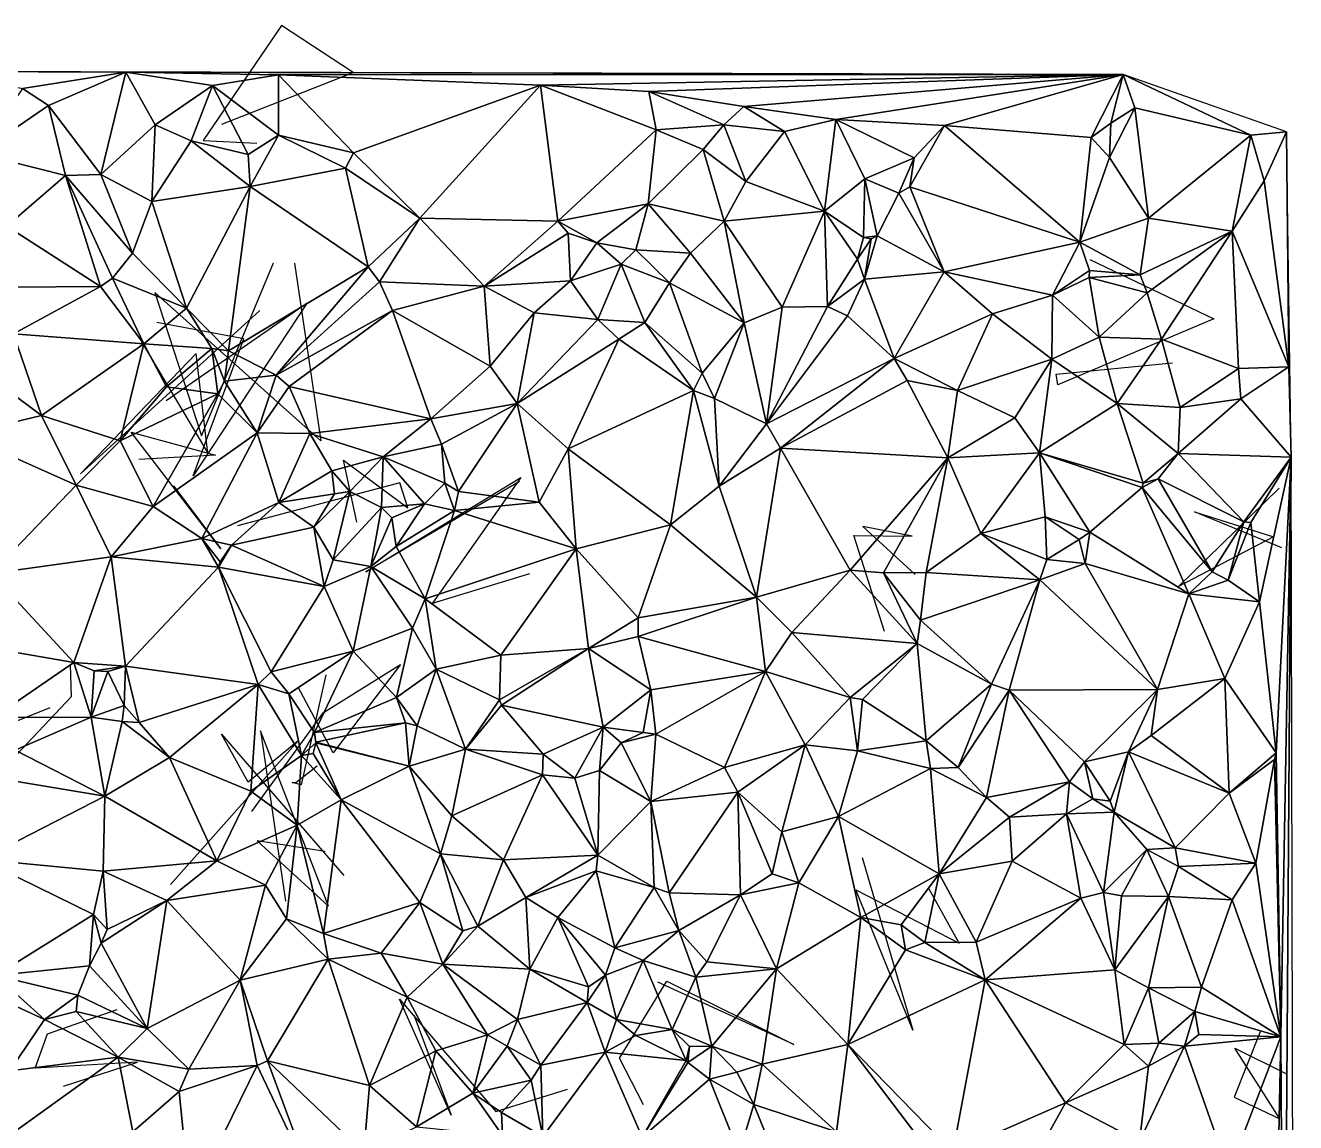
# Model space of a CAD drawing. Header units: metres. Extents: x -15.9 to 15, y -15 to 15.9.
# Drawn here: x 1.59 to 14.99, y 3.88 to 15.46 of the extents above; entities that cross this region are included whole.
import ezdxf

# ---------------------------------------------------------------- set-up
doc = ezdxf.new("R2010")
doc.units = ezdxf.units.M
doc.layers.add('CRACKS', color=1, linetype='Continuous')
doc.layers.add('STREET_MESH', color=7, linetype='Continuous')

msp = doc.modelspace()

# ---------------------------------------------------------------- linework, layer by layer
at = {"layer": 'CRACKS'}
for points in [[(3.659, 14.42, 0.1), (5.045, 14.964, 0.1), (4.291, 15.462, 0.1), (3.461, 14.247, 0.1), (4.028, 14.219, 0.1)], [(4.428, 12.953, 0.1), (4.704, 11.077, 0.1), (2.953, 12.645, 0.1), (3.446, 11.129, 0.1), (4.206, 12.957, 0.1)], [(12.821, 12.992, 0.1), (14.13, 12.366, 0.1), (12.484, 11.667, 0.1), (12.465, 11.78, 0.1), (13.696, 11.9, 0.1)], [(3.071, 11.505, 0.1), (4.56, 12.533, 0.1), (3.358, 10.708, 0.1), (3.893, 12.155, 0.1), (2.972, 12.326, 0.1)], [(2.809, 12.129, 0.1), (3.512, 10.947, 0.1), (3.389, 12.001, 0.1), (2.169, 10.731, 0.1), (4.06, 12.454, 0.1)], [(3.149, 10.601, 0.1), (3.65, 9.937, 0.1), (2.701, 11.168, 0.1), (3.592, 10.925, 0.1), (2.785, 10.881, 0.1)], [(5.085, 10.22, 0.1), (4.944, 10.875, 0.1), (5.622, 10.372, 0.1), (5.538, 10.635, 0.1), (3.825, 10.18, 0.1)], [(6.801, 10.647, 0.1), (5.178, 9.694, 0.1), (6.817, 10.689, 0.1), (5.883, 9.365, 0.1), (6.912, 9.678, 0.1)], [(14.848, 9.948, 0.1), (13.927, 10.328, 0.1), (14.762, 10.063, 0.1), (13.757, 9.54, 0.1), (14.82, 10.578, 0.1)], [(10.654, 9.065, 0.1), (10.332, 10.077, 0.1), (10.947, 10.072, 0.1), (10.426, 10.175, 0.1), (10.979, 9.668, 0.1)], [(3.977, 7.164, 0.1), (4.733, 8.209, 0.1), (5.544, 8.716, 0.1), (4.833, 7.785, 0.1), (4.466, 8.478, 0.1)], [(1.845, 8.261, 0.1), (1.345, 8.059, 0.1), (1.196, 7.455, 0.1), (2.072, 8.381, 0.1), (2.062, 8.712, 0.1)], [(4.757, 8.607, 0.1), (4.498, 7.446, 0.1), (4.403, 7.471, 0.1), (4.439, 7.472, 0.1), (4.667, 7.648, 0.1)], [(3.117, 6.396, 0.1), (4.467, 7.912, 0.1), (3.937, 7.474, 0.1), (3.656, 7.98, 0.1), (4.949, 6.489, 0.1)], [(4.751, 6.745, 0.1), (4.031, 6.855, 0.1), (4.785, 6.166, 0.1), (4.067, 8.018, 0.1), (4.333, 6.22, 0.1)], [(10.417, 6.681, 0.1), (10.955, 4.859, 0.1), (10.353, 6.338, 0.1), (11.441, 5.776, 0.1), (11.122, 6.352, 0.1)], [(8.111, 4.071, 0.1), (7.856, 4.561, 0.1), (8.356, 5.374, 0.1), (9.699, 4.708, 0.1), (8.263, 5.365, 0.1)], [(5.688, 5.02, 0.1), (6.079, 3.962, 0.1), (5.535, 5.185, 0.1), (6.553, 3.998, 0.1), (7.308, 4.234, 0.1)], [(1.987, 4.267, 0.1), (2.771, 4.521, 0.1), (1.688, 4.458, 0.1), (1.821, 4.82, 0.1), (2.553, 5.074, 0.1)], [(14.621, 4.84, 0.1), (14.345, 4.152, 0.1), (14.827, 3.921, 0.1), (14.354, 4.668, 0.1), (14.904, 4.392, 0.1)]]:
    msp.add_polyline3d(points, dxfattribs=at)
at = {"layer": 'STREET_MESH'}
for points in [[(2.647, 14.969), (0.789, 14.977), (1.557, 14.795)], [(13.175, 14.943), (0.789, 14.977), (2.647, 14.969)], [(1.83, 14.616), (2.647, 14.969), (1.557, 14.795)], [(2.647, 14.969), (1.83, 14.616), (2.382, 13.888)], [(2.955, 14.412), (2.647, 14.969), (2.382, 13.888)], [(13.175, 14.943), (2.647, 14.969), (4.257, 14.939)], [(2.647, 14.969), (3.562, 14.827), (4.257, 14.939)], [(2.955, 14.412), (3.562, 14.827), (2.647, 14.969)], [(3.562, 14.827), (4.259, 14.305), (4.257, 14.939)], [(7.025, 14.832), (13.175, 14.943), (4.257, 14.939)], [(5.051, 14.118), (7.025, 14.832), (4.257, 14.939)], [(4.259, 14.305), (5.051, 14.118), (4.257, 14.939)], [(13.175, 14.943), (7.025, 14.832), (8.166, 14.766)], [(13.175, 14.943), (8.166, 14.766), (9.168, 14.605)], [(10.142, 14.468), (13.175, 14.943), (9.168, 14.605)], [(13.175, 14.943), (10.142, 14.468), (11.287, 14.405)], [(12.837, 14.279), (13.175, 14.943), (11.287, 14.405)], [(12.837, 14.279), (13.045, 14.429), (13.175, 14.943)], [(13.175, 14.943), (13.045, 14.429), (13.296, 14.592)], [(13.175, 14.943), (14.521, 14.303), (14.899, 14.338)], [(14.521, 14.303), (13.175, 14.943), (13.296, 14.592)], [(1.087, 14.112), (1.83, 14.616), (1.557, 14.795)], [(3.562, 14.827), (2.955, 14.412), (3.335, 14.244)], [(3.937, 14.099), (3.562, 14.827), (3.335, 14.244)], [(3.562, 14.827), (3.937, 14.099), (4.259, 14.305)], [(7.025, 14.832), (5.051, 14.118), (5.748, 13.429)], [(7.206, 13.397), (7.025, 14.832), (5.748, 13.429)], [(7.025, 14.832), (8.243, 14.361), (8.166, 14.766)], [(7.206, 13.397), (8.243, 14.361), (7.025, 14.832)], [(8.166, 14.766), (8.957, 14.414), (9.168, 14.605)], [(8.243, 14.361), (8.957, 14.414), (8.166, 14.766)], [(1.83, 14.616), (1.087, 14.112), (2.009, 13.879)], [(1.83, 14.616), (2.009, 13.879), (2.382, 13.888)], [(8.957, 14.414), (9.6, 14.341), (9.168, 14.605)], [(9.6, 14.341), (10.142, 14.468), (9.168, 14.605)], [(13.03, 14.069), (13.44, 13.428), (13.296, 14.592)], [(13.045, 14.429), (13.03, 14.069), (13.296, 14.592)], [(13.44, 13.428), (14.521, 14.303), (13.296, 14.592)], [(2.921, 13.602), (2.955, 14.412), (2.382, 13.888)], [(2.955, 14.412), (2.921, 13.602), (3.335, 14.244)], [(8.159, 13.578), (8.243, 14.361), (7.206, 13.397)], [(8.243, 14.361), (8.159, 13.578), (8.74, 14.153)], [(8.957, 14.414), (8.243, 14.361), (8.74, 14.153)], [(9.192, 13.814), (8.957, 14.414), (8.74, 14.153)], [(9.192, 13.814), (9.6, 14.341), (8.957, 14.414)], [(10.142, 14.468), (9.6, 14.341), (10.02, 13.502)], [(10.447, 13.843), (10.142, 14.468), (10.02, 13.502)], [(10.142, 14.468), (10.966, 14.063), (11.287, 14.405)], [(10.447, 13.843), (10.966, 14.063), (10.142, 14.468)], [(10.966, 14.063), (10.921, 13.757), (11.287, 14.405)], [(10.921, 13.757), (12.715, 13.174), (11.287, 14.405)], [(12.715, 13.174), (12.837, 14.279), (11.287, 14.405)], [(13.03, 14.069), (13.045, 14.429), (12.837, 14.279)], [(3.335, 14.244), (2.921, 13.602), (3.96, 13.763)], [(3.937, 14.099), (3.335, 14.244), (3.96, 13.763)], [(4.259, 14.305), (3.937, 14.099), (3.96, 13.763)], [(4.965, 13.956), (4.259, 14.305), (3.96, 13.763)], [(4.259, 14.305), (4.965, 13.956), (5.051, 14.118)], [(9.6, 14.341), (9.192, 13.814), (10.02, 13.502)], [(12.715, 13.174), (13.03, 14.069), (12.837, 14.279)], [(14.521, 14.303), (13.44, 13.428), (14.323, 13.291)], [(14.661, 13.823), (14.521, 14.303), (14.323, 13.291)], [(14.521, 14.303), (14.661, 13.823), (14.899, 14.338)], [(14.661, 13.823), (14.922, 11.859), (14.899, 14.338)], [(14.899, 14.338), (14.922, 11.859), (14.948, 10.906)], [(1.087, 14.112), (1.391, 13.342), (2.009, 13.879)], [(5.051, 14.118), (4.965, 13.956), (5.748, 13.429)], [(8.159, 13.578), (8.961, 13.396), (8.74, 14.153)], [(8.961, 13.396), (9.192, 13.814), (8.74, 14.153)], [(5.205, 12.915), (4.965, 13.956), (3.96, 13.763)], [(4.965, 13.956), (5.205, 12.915), (5.748, 13.429)], [(10.806, 13.69), (10.966, 14.063), (10.447, 13.843)], [(10.806, 13.69), (10.921, 13.757), (10.966, 14.063)], [(13.03, 14.069), (12.715, 13.174), (13.44, 13.428)], [(1.391, 13.342), (2.379, 12.705), (2.009, 13.879)], [(2.009, 13.879), (2.718, 13.059), (2.382, 13.888)], [(2.379, 12.705), (2.504, 12.793), (2.009, 13.879)], [(2.504, 12.793), (2.718, 13.059), (2.009, 13.879)], [(2.718, 13.059), (2.921, 13.602), (2.382, 13.888)], [(9.192, 13.814), (8.961, 13.396), (10.02, 13.502)], [(10.434, 13.224), (10.447, 13.843), (10.02, 13.502)], [(10.434, 13.224), (10.578, 13.242), (10.447, 13.843)], [(10.578, 13.242), (10.806, 13.69), (10.447, 13.843)], [(14.922, 11.859), (14.661, 13.823), (14.323, 13.291)], [(2.921, 13.602), (3.286, 12.479), (3.96, 13.763)], [(3.96, 13.763), (3.286, 12.479), (3.73, 12.029)], [(5.205, 12.915), (3.96, 13.763), (3.73, 12.029)], [(10.806, 13.69), (10.578, 13.242), (11.285, 12.86)], [(10.921, 13.757), (10.806, 13.69), (11.285, 12.86)], [(12.715, 13.174), (10.921, 13.757), (11.285, 12.86)], [(2.921, 13.602), (2.718, 13.059), (3.286, 12.479)], [(7.619, 13.168), (8.159, 13.578), (7.206, 13.397)], [(7.619, 13.168), (8.031, 13.093), (8.159, 13.578)], [(8.159, 13.578), (8.031, 13.093), (8.607, 13.06)], [(8.159, 13.578), (8.607, 13.06), (8.961, 13.396)], [(5.205, 12.915), (5.325, 12.755), (5.748, 13.429)], [(5.325, 12.755), (6.427, 12.709), (5.748, 13.429)], [(6.427, 12.709), (7.206, 13.397), (5.748, 13.429)], [(8.961, 13.396), (9.576, 12.489), (10.02, 13.502)], [(9.576, 12.489), (10.052, 12.496), (10.02, 13.502)], [(10.052, 12.496), (10.369, 12.995), (10.02, 13.502)], [(10.369, 12.995), (10.434, 13.224), (10.02, 13.502)], [(12.715, 13.174), (13.352, 12.829), (13.44, 13.428)], [(13.44, 13.428), (13.352, 12.829), (14.323, 13.291)], [(2.379, 12.705), (1.391, 13.342), (1.434, 12.701)], [(6.427, 12.709), (7.314, 13.269), (7.206, 13.397)], [(7.314, 13.269), (7.619, 13.168), (7.206, 13.397)], [(8.961, 13.396), (8.607, 13.06), (9.173, 12.323)], [(9.576, 12.489), (8.961, 13.396), (9.173, 12.323)], [(13.352, 12.829), (13.426, 12.641), (14.323, 13.291)], [(14.323, 13.291), (13.426, 12.641), (13.579, 12.149)], [(14.393, 11.84), (14.323, 13.291), (13.579, 12.149)], [(14.393, 11.84), (14.922, 11.859), (14.323, 13.291)], [(7.314, 13.269), (6.427, 12.709), (7.339, 12.766)], [(7.619, 13.168), (7.314, 13.269), (7.339, 12.766)], [(7.876, 12.943), (7.619, 13.168), (7.339, 12.766)], [(7.619, 13.168), (7.876, 12.943), (8.031, 13.093)], [(10.369, 12.995), (10.512, 13.211), (10.434, 13.224)], [(10.512, 13.211), (10.369, 12.995), (10.445, 12.784)], [(10.512, 13.211), (10.578, 13.242), (10.434, 13.224)], [(10.578, 13.242), (10.445, 12.784), (11.285, 12.86)], [(10.578, 13.242), (10.512, 13.211), (10.445, 12.784)], [(12.715, 13.174), (11.285, 12.86), (12.428, 12.616)], [(12.817, 12.876), (12.715, 13.174), (12.428, 12.616)], [(13.352, 12.829), (12.715, 13.174), (12.817, 12.876)], [(2.718, 13.059), (2.504, 12.793), (3.286, 12.479)], [(8.031, 13.093), (7.876, 12.943), (8.386, 12.744)], [(8.607, 13.06), (8.031, 13.093), (8.386, 12.744)], [(9.173, 12.323), (8.607, 13.06), (8.386, 12.744)], [(4.234, 11.772), (5.205, 12.915), (3.73, 12.029)], [(4.234, 11.772), (5.325, 12.755), (5.205, 12.915)], [(7.63, 12.36), (7.876, 12.943), (7.339, 12.766)], [(8.123, 12.328), (7.876, 12.943), (7.63, 12.36)], [(7.876, 12.943), (8.123, 12.328), (8.386, 12.744)], [(10.445, 12.784), (10.369, 12.995), (10.052, 12.496)], [(12.815, 12.8), (12.817, 12.876), (12.428, 12.616)], [(12.815, 12.8), (13.352, 12.829), (12.817, 12.876)], [(2.835, 12.1), (2.504, 12.793), (2.379, 12.705)], [(2.504, 12.793), (2.835, 12.1), (3.286, 12.479)], [(5.325, 12.755), (4.234, 11.772), (5.462, 12.454)], [(6.427, 12.709), (5.325, 12.755), (5.462, 12.454)], [(6.427, 12.709), (6.957, 12.43), (7.339, 12.766)], [(6.957, 12.43), (7.63, 12.36), (7.339, 12.766)], [(8.123, 12.328), (8.729, 11.793), (8.386, 12.744)], [(8.729, 11.793), (9.173, 12.323), (8.386, 12.744)], [(10.264, 12.397), (10.445, 12.784), (10.052, 12.496)], [(10.445, 12.784), (10.264, 12.397), (10.757, 11.947)], [(11.285, 12.86), (10.445, 12.784), (10.757, 11.947)], [(11.794, 12.417), (11.285, 12.86), (10.757, 11.947)], [(11.285, 12.86), (11.794, 12.417), (12.428, 12.616)], [(12.919, 12.173), (12.815, 12.8), (12.428, 12.616)], [(13.426, 12.641), (13.352, 12.829), (12.815, 12.8)], [(13.426, 12.641), (12.815, 12.8), (12.919, 12.173)], [(1.461, 12.206), (2.379, 12.705), (1.434, 12.701)], [(1.461, 12.206), (2.835, 12.1), (2.379, 12.705)], [(6.493, 11.865), (6.427, 12.709), (5.462, 12.454)], [(6.493, 11.865), (6.957, 12.43), (6.427, 12.709)], [(11.794, 12.417), (12.422, 11.939), (12.428, 12.616)], [(12.422, 11.939), (12.919, 12.173), (12.428, 12.616)], [(13.426, 12.641), (12.919, 12.173), (13.579, 12.149)], [(2.835, 12.1), (3.553, 12.052), (3.286, 12.479)], [(3.286, 12.479), (3.553, 12.052), (3.73, 12.029)], [(9.409, 11.258), (9.576, 12.489), (9.173, 12.323)], [(9.409, 11.258), (10.264, 12.397), (10.052, 12.496)], [(9.576, 12.489), (9.409, 11.258), (10.052, 12.496)], [(4.234, 11.772), (4.37, 11.651), (5.462, 12.454)], [(4.37, 11.651), (5.866, 11.31), (5.462, 12.454)], [(5.866, 11.31), (6.493, 11.865), (5.462, 12.454)], [(6.957, 12.43), (6.493, 11.865), (6.778, 11.47)], [(7.63, 12.36), (6.957, 12.43), (6.778, 11.47)], [(7.85, 12.149), (7.63, 12.36), (6.778, 11.47)], [(8.123, 12.328), (7.63, 12.36), (7.85, 12.149)], [(10.264, 12.397), (9.409, 11.258), (10.757, 11.947)], [(11.426, 11.608), (11.794, 12.417), (10.757, 11.947)], [(11.794, 12.417), (11.426, 11.608), (12.422, 11.939)], [(1.461, 12.206), (1.407, 11.605), (1.757, 11.346)], [(2.835, 12.1), (1.461, 12.206), (1.757, 11.346)], [(8.123, 12.328), (7.85, 12.149), (8.637, 11.61)], [(8.729, 11.793), (8.123, 12.328), (8.637, 11.61)], [(8.729, 11.793), (8.859, 11.526), (9.173, 12.323)], [(8.859, 11.526), (9.409, 11.258), (9.173, 12.323)], [(2.835, 12.1), (1.757, 11.346), (2.585, 11.078)], [(3.074, 11.648), (2.835, 12.1), (2.585, 11.078)], [(2.835, 12.1), (3.074, 11.648), (3.553, 12.052)], [(7.315, 10.995), (7.85, 12.149), (6.778, 11.47)], [(7.85, 12.149), (7.315, 10.995), (8.637, 11.61)], [(12.422, 11.939), (13.109, 11.471), (12.919, 12.173)], [(12.919, 12.173), (13.109, 11.471), (13.579, 12.149)], [(13.109, 11.471), (13.774, 11.43), (13.579, 12.149)], [(13.774, 11.43), (14.393, 11.84), (13.579, 12.149)], [(3.553, 12.052), (3.074, 11.648), (3.617, 11.573)], [(3.686, 11.706), (3.553, 12.052), (3.617, 11.573)], [(3.553, 12.052), (3.686, 11.706), (3.73, 12.029)], [(3.686, 11.706), (4.234, 11.772), (3.73, 12.029)], [(9.409, 11.258), (9.555, 11), (10.757, 11.947)], [(9.555, 11), (10.893, 11.715), (10.757, 11.947)], [(10.893, 11.715), (11.426, 11.608), (10.757, 11.947)], [(11.426, 11.608), (12.03, 11.32), (12.422, 11.939)], [(12.422, 11.939), (12.03, 11.32), (12.291, 10.95)], [(13.109, 11.471), (12.422, 11.939), (12.291, 10.95)], [(6.493, 11.865), (5.866, 11.31), (6.778, 11.47)], [(14.393, 11.84), (13.774, 11.43), (14.416, 11.522)], [(14.922, 11.859), (14.393, 11.84), (14.416, 11.522)], [(14.922, 11.859), (14.416, 11.522), (14.948, 10.906)], [(4.033, 11.161), (3.686, 11.706), (3.617, 11.573)], [(4.033, 11.161), (4.234, 11.772), (3.686, 11.706)], [(4.234, 11.772), (4.033, 11.161), (4.37, 11.651)], [(8.859, 11.526), (8.729, 11.793), (8.637, 11.61)], [(11.323, 10.899), (10.893, 11.715), (9.555, 11)], [(11.426, 11.608), (10.893, 11.715), (11.323, 10.899)], [(1.407, 11.605), (0.923, 11.143), (1.757, 11.346)], [(3.617, 11.573), (3.074, 11.648), (2.585, 11.078)], [(2.933, 10.385), (3.617, 11.573), (2.585, 11.078)], [(2.933, 10.385), (4.033, 11.161), (3.617, 11.573)], [(4.033, 11.161), (4.587, 11.155), (4.37, 11.651)], [(4.37, 11.651), (4.587, 11.155), (5.866, 11.31)], [(8.637, 11.61), (7.315, 10.995), (8.395, 10.191)], [(8.911, 10.6), (8.637, 11.61), (8.395, 10.191)], [(8.911, 10.6), (8.859, 11.526), (8.637, 11.61)], [(12.03, 11.32), (11.426, 11.608), (11.323, 10.899)], [(5.866, 11.31), (5.979, 11.044), (6.778, 11.47)], [(5.979, 11.044), (6.158, 10.543), (6.778, 11.47)], [(6.158, 10.543), (7.008, 10.429), (6.778, 11.47)], [(7.008, 10.429), (7.315, 10.995), (6.778, 11.47)], [(9.409, 11.258), (8.859, 11.526), (8.911, 10.6)], [(13.385, 10.631), (13.109, 11.471), (12.291, 10.95)], [(13.774, 11.43), (13.109, 11.471), (13.755, 10.944)], [(13.109, 11.471), (13.385, 10.631), (13.755, 10.944)], [(14.416, 11.522), (13.755, 10.944), (14.948, 10.906)], [(13.774, 11.43), (13.755, 10.944), (14.416, 11.522)], [(0.923, 11.143), (2.122, 10.609), (1.757, 11.346)], [(1.757, 11.346), (2.122, 10.609), (2.585, 11.078)], [(4.587, 11.155), (5.364, 10.91), (5.866, 11.31)], [(5.364, 10.91), (5.979, 11.044), (5.866, 11.31)], [(12.03, 11.32), (11.323, 10.899), (12.291, 10.95)], [(2.122, 10.609), (0.923, 11.143), (1.226, 9.676)], [(4.033, 11.161), (2.933, 10.385), (3.447, 10.048)], [(4.262, 10.426), (4.033, 11.161), (3.447, 10.048)], [(4.587, 11.155), (4.033, 11.161), (4.262, 10.426)], [(4.821, 10.761), (4.587, 11.155), (4.262, 10.426)], [(4.587, 11.155), (4.821, 10.761), (5.364, 10.91)], [(9.409, 11.258), (8.911, 10.6), (9.555, 11)], [(2.122, 10.609), (2.933, 10.385), (2.585, 11.078)], [(6.014, 10.632), (5.979, 11.044), (5.364, 10.91)], [(6.014, 10.632), (6.158, 10.543), (5.979, 11.044)], [(7.401, 9.938), (7.315, 10.995), (7.008, 10.429)], [(7.315, 10.995), (7.401, 9.938), (8.395, 10.191)], [(8.911, 10.6), (9.303, 9.426), (9.555, 11)], [(9.303, 9.426), (10.291, 9.713), (9.555, 11)], [(10.291, 9.713), (11.323, 10.899), (9.555, 11)], [(5.364, 10.91), (4.821, 10.761), (5.009, 10.543)], [(5.344, 10.375), (5.364, 10.91), (5.009, 10.543)], [(5.344, 10.375), (5.8, 10.411), (5.364, 10.91)], [(5.8, 10.411), (6.014, 10.632), (5.364, 10.91)], [(11.323, 10.899), (10.291, 9.713), (10.643, 9.684)], [(11.095, 9.687), (11.323, 10.899), (10.643, 9.684)], [(11.095, 9.687), (11.67, 10.1), (11.323, 10.899)], [(11.323, 10.899), (11.67, 10.1), (12.291, 10.95)], [(11.67, 10.1), (12.35, 10.275), (12.291, 10.95)], [(12.821, 10.115), (13.375, 10.585), (12.291, 10.95)], [(12.35, 10.275), (12.821, 10.115), (12.291, 10.95)], [(13.375, 10.585), (13.385, 10.631), (12.291, 10.95)], [(13.385, 10.631), (13.545, 10.676), (13.755, 10.944)], [(13.545, 10.676), (14.448, 10.222), (13.755, 10.944)], [(13.755, 10.944), (14.448, 10.222), (14.948, 10.906)], [(14.448, 10.222), (14.523, 10.214), (14.948, 10.906)], [(14.523, 10.214), (14.614, 9.38), (14.948, 10.906)], [(14.614, 9.38), (14.79, 7.783), (14.948, 10.906)], [(14.79, 7.783), (14.837, 4.788), (14.948, 10.906)], [(14.837, 4.788), (14.87, -0.318), (14.948, 10.906)], [(14.948, 10.906), (14.87, -0.318), (14.994, -9.235)], [(4.821, 10.761), (4.262, 10.426), (4.849, 10.518)], [(4.821, 10.761), (4.849, 10.518), (5.009, 10.543)], [(2.49, 9.855), (2.122, 10.609), (1.226, 9.676)], [(2.49, 9.855), (2.933, 10.385), (2.122, 10.609)], [(6.014, 10.632), (5.8, 10.411), (6.115, 10.341)], [(6.158, 10.543), (6.014, 10.632), (6.115, 10.341)], [(9.303, 9.426), (8.911, 10.6), (8.395, 10.191)], [(13.545, 10.676), (13.385, 10.631), (13.375, 10.585)], [(14.114, 9.694), (13.545, 10.676), (13.375, 10.585)], [(13.545, 10.676), (14.114, 9.694), (14.448, 10.222)], [(4.262, 10.426), (4.63, 10.168), (4.849, 10.518)], [(4.849, 10.518), (4.63, 10.168), (5.009, 10.543)], [(4.63, 10.168), (4.833, 9.82), (5.009, 10.543)], [(4.833, 9.82), (5.344, 10.375), (5.009, 10.543)], [(6.158, 10.543), (6.115, 10.341), (7.008, 10.429)], [(12.821, 10.115), (13.867, 9.462), (13.375, 10.585)], [(13.867, 9.462), (14.114, 9.694), (13.375, 10.585)], [(2.933, 10.385), (2.49, 9.855), (3.447, 10.048)], [(3.763, 9.978), (4.262, 10.426), (3.447, 10.048)], [(3.763, 9.978), (4.63, 10.168), (4.262, 10.426)], [(5.344, 10.375), (4.833, 9.82), (5.234, 9.751)], [(5.453, 10.265), (5.344, 10.375), (5.234, 9.751)], [(5.344, 10.375), (5.453, 10.265), (5.8, 10.411)], [(5.8, 10.411), (5.453, 10.265), (5.499, 9.961)], [(6.115, 10.341), (5.8, 10.411), (5.499, 9.961)], [(5.805, 9.411), (6.115, 10.341), (5.499, 9.961)], [(7.401, 9.938), (6.115, 10.341), (5.805, 9.411)], [(6.115, 10.341), (7.401, 9.938), (7.008, 10.429)], [(5.453, 10.265), (5.234, 9.751), (5.499, 9.961)], [(7.401, 9.938), (8.053, 9.209), (8.395, 10.191)], [(8.053, 9.209), (9.303, 9.426), (8.395, 10.191)], [(12.369, 9.825), (12.35, 10.275), (11.67, 10.1)], [(12.709, 10.038), (12.821, 10.115), (12.35, 10.275)], [(12.369, 9.825), (12.709, 10.038), (12.35, 10.275)], [(14.114, 9.694), (14.282, 9.606), (14.448, 10.222)], [(14.282, 9.606), (14.523, 10.214), (14.448, 10.222)], [(14.523, 10.214), (14.282, 9.606), (14.614, 9.38)], [(4.739, 9.541), (4.63, 10.168), (3.763, 9.978)], [(4.833, 9.82), (4.63, 10.168), (4.739, 9.541)], [(11.095, 9.687), (12.293, 9.61), (11.67, 10.1)], [(12.293, 9.61), (12.369, 9.825), (11.67, 10.1)], [(12.821, 10.115), (12.709, 10.038), (12.773, 9.784)], [(13.867, 9.462), (12.821, 10.115), (12.773, 9.784)], [(2.49, 9.855), (3.626, 9.745), (3.447, 10.048)], [(3.626, 9.745), (3.643, 9.802), (3.447, 10.048)], [(3.643, 9.802), (3.763, 9.978), (3.447, 10.048)], [(4.739, 9.541), (3.763, 9.978), (3.626, 9.745)], [(3.763, 9.978), (3.643, 9.802), (3.626, 9.745)], [(5.234, 9.751), (5.805, 9.411), (5.499, 9.961)], [(7.401, 9.938), (5.805, 9.411), (6.603, 8.815)], [(7.529, 8.887), (7.401, 9.938), (6.603, 8.815)], [(7.401, 9.938), (7.529, 8.887), (8.053, 9.209)], [(12.709, 10.038), (12.369, 9.825), (12.773, 9.784)], [(2.097, 8.738), (2.49, 9.855), (1.226, 9.676)], [(2.097, 8.738), (2.641, 8.699), (2.49, 9.855)], [(2.641, 8.699), (3.626, 9.745), (2.49, 9.855)], [(4.833, 9.82), (4.739, 9.541), (5.234, 9.751)], [(12.369, 9.825), (12.293, 9.61), (12.773, 9.784)], [(1.325, 8.873), (2.097, 8.738), (1.226, 9.676)], [(3.626, 9.745), (2.641, 8.699), (4.042, 8.506)], [(4.18, 8.638), (3.626, 9.745), (4.042, 8.506)], [(4.18, 8.638), (4.739, 9.541), (3.626, 9.745)], [(4.739, 9.541), (5.046, 8.859), (5.234, 9.751)], [(5.046, 8.859), (5.672, 9.101), (5.234, 9.751)], [(5.234, 9.751), (5.672, 9.101), (5.805, 9.411)], [(9.678, 9.054), (10.291, 9.713), (9.303, 9.426)], [(11.001, 8.94), (10.291, 9.713), (9.678, 9.054)], [(10.291, 9.713), (11.001, 8.94), (10.643, 9.684)], [(11.033, 9.185), (11.095, 9.687), (10.643, 9.684)], [(11.001, 8.94), (11.033, 9.185), (10.643, 9.684)], [(12.293, 9.61), (11.095, 9.687), (11.033, 9.185)], [(12.773, 9.784), (12.293, 9.61), (13.536, 8.454)], [(13.867, 9.462), (12.773, 9.784), (13.536, 8.454)], [(14.282, 9.606), (14.114, 9.694), (13.867, 9.462)], [(4.18, 8.638), (5.046, 8.859), (4.739, 9.541)], [(12.293, 9.61), (11.033, 9.185), (11.784, 8.51)], [(11.972, 8.446), (12.293, 9.61), (11.784, 8.51)], [(12.293, 9.61), (11.972, 8.446), (13.536, 8.454)], [(14.282, 9.606), (13.867, 9.462), (14.614, 9.38)], [(5.672, 9.101), (5.923, 8.666), (5.805, 9.411)], [(5.805, 9.411), (5.923, 8.666), (6.603, 8.815)], [(9.303, 9.426), (8.053, 9.209), (8.054, 9.011)], [(9.303, 9.426), (8.054, 9.011), (9.397, 8.642)], [(9.678, 9.054), (9.303, 9.426), (9.397, 8.642)], [(14.246, 8.569), (13.867, 9.462), (13.536, 8.454)], [(13.867, 9.462), (14.246, 8.569), (14.614, 9.38)], [(14.246, 8.569), (14.79, 7.783), (14.614, 9.38)], [(8.053, 9.209), (7.529, 8.887), (8.054, 9.011)], [(11.033, 9.185), (11.001, 8.94), (11.784, 8.51)], [(5.046, 8.859), (5.504, 8.367), (5.672, 9.101)], [(5.504, 8.367), (5.923, 8.666), (5.672, 9.101)], [(7.529, 8.887), (8.188, 8.448), (8.054, 9.011)], [(8.054, 9.011), (8.188, 8.448), (9.397, 8.642)], [(10.291, 8.367), (9.678, 9.054), (9.397, 8.642)], [(10.291, 8.367), (11.001, 8.94), (9.678, 9.054)], [(2.097, 8.738), (1.325, 8.873), (1.248, 8.157)], [(5.046, 8.859), (4.18, 8.638), (4.367, 8.407)], [(4.639, 8.001), (5.046, 8.859), (4.367, 8.407)], [(4.639, 8.001), (5.504, 8.367), (5.046, 8.859)], [(6.592, 8.344), (7.529, 8.887), (6.603, 8.815)], [(6.592, 8.344), (6.61, 8.287), (7.529, 8.887)], [(7.529, 8.887), (6.61, 8.287), (7.686, 8.054)], [(8.188, 8.448), (7.529, 8.887), (7.686, 8.054)], [(11.001, 8.94), (10.291, 8.367), (10.422, 8.348)], [(11.001, 8.94), (10.422, 8.348), (11.093, 7.911)], [(11.001, 8.94), (11.093, 7.911), (11.784, 8.51)], [(2.28, 8.162), (2.097, 8.738), (1.248, 8.157)], [(2.313, 8.651), (2.097, 8.738), (2.28, 8.162)], [(2.097, 8.738), (2.313, 8.651), (2.641, 8.699)], [(5.923, 8.666), (6.592, 8.344), (6.603, 8.815)], [(2.313, 8.651), (2.28, 8.162), (2.455, 8.644)], [(2.28, 8.162), (2.629, 8.286), (2.455, 8.644)], [(2.641, 8.699), (2.313, 8.651), (2.455, 8.644)], [(2.629, 8.286), (2.641, 8.699), (2.455, 8.644)], [(2.629, 8.286), (2.787, 8.105), (2.641, 8.699)], [(2.641, 8.699), (2.787, 8.105), (4.042, 8.506)], [(4.18, 8.638), (4.042, 8.506), (4.367, 8.407)], [(5.923, 8.666), (5.504, 8.367), (5.72, 8.069)], [(6.232, 7.823), (5.923, 8.666), (5.72, 8.069)], [(6.232, 7.823), (6.592, 8.344), (5.923, 8.666)], [(8.188, 8.448), (8.242, 7.981), (9.397, 8.642)], [(8.242, 7.981), (8.965, 7.629), (9.397, 8.642)], [(8.965, 7.629), (9.816, 7.868), (9.397, 8.642)], [(9.816, 7.868), (10.291, 8.367), (9.397, 8.642)], [(2.787, 8.105), (3.106, 7.734), (4.042, 8.506)], [(3.106, 7.734), (3.965, 7.38), (4.042, 8.506)], [(3.965, 7.38), (4.501, 7.758), (4.042, 8.506)], [(4.042, 8.506), (4.501, 7.758), (4.367, 8.407)], [(8.107, 8), (8.188, 8.448), (7.686, 8.054)], [(8.107, 8), (8.242, 7.981), (8.188, 8.448)], [(11.093, 7.911), (11.433, 7.629), (11.784, 8.51)], [(11.433, 7.629), (11.972, 8.446), (11.784, 8.51)], [(11.972, 8.446), (12.766, 7.688), (13.536, 8.454)], [(12.766, 7.688), (13.23, 7.795), (13.536, 8.454)], [(13.23, 7.795), (13.468, 7.969), (13.536, 8.454)], [(13.468, 7.969), (14.246, 8.569), (13.536, 8.454)], [(13.468, 7.969), (14.291, 7.359), (14.246, 8.569)], [(14.291, 7.359), (14.79, 7.783), (14.246, 8.569)], [(4.501, 7.758), (4.639, 8.001), (4.367, 8.407)], [(5.504, 8.367), (4.639, 8.001), (5.6, 8.103)], [(5.504, 8.367), (5.6, 8.103), (5.72, 8.069)], [(6.232, 7.823), (6.61, 8.287), (6.592, 8.344)], [(10.368, 7.805), (10.291, 8.367), (9.816, 7.868)], [(10.291, 8.367), (10.368, 7.805), (10.422, 8.348)], [(10.422, 8.348), (10.368, 7.805), (11.093, 7.911)], [(11.731, 7.312), (11.972, 8.446), (11.433, 7.629)], [(11.731, 7.312), (12.607, 7.479), (11.972, 8.446)], [(11.972, 8.446), (12.607, 7.479), (12.766, 7.688)], [(2.608, 8.114), (2.629, 8.286), (2.28, 8.162)], [(2.629, 8.286), (2.608, 8.114), (2.787, 8.105)], [(6.61, 8.287), (6.232, 7.823), (7.051, 7.769)], [(6.61, 8.287), (7.051, 7.769), (7.686, 8.054)], [(1.479, 7.812), (2.28, 8.162), (1.248, 8.157)], [(2.28, 8.162), (1.479, 7.812), (2.426, 7.327)], [(2.608, 8.114), (2.28, 8.162), (2.426, 7.327)], [(3.106, 7.734), (2.608, 8.114), (2.426, 7.327)], [(2.787, 8.105), (2.608, 8.114), (3.106, 7.734)], [(4.639, 8.001), (4.653, 7.899), (5.6, 8.103)], [(5.6, 8.103), (4.653, 7.899), (5.637, 7.645)], [(5.6, 8.103), (5.637, 7.645), (5.72, 8.069)], [(5.637, 7.645), (6.232, 7.823), (5.72, 8.069)], [(7.686, 8.054), (7.051, 7.769), (7.386, 7.519)], [(7.647, 7.599), (7.686, 8.054), (7.386, 7.519)], [(7.686, 8.054), (7.647, 7.599), (7.876, 7.889)], [(8.107, 8), (7.686, 8.054), (7.876, 7.889)], [(4.651, 7.892), (4.639, 8.001), (4.501, 7.758)], [(4.639, 8.001), (4.651, 7.892), (4.653, 7.899)], [(8.242, 7.981), (8.107, 8), (7.876, 7.889)], [(8.189, 7.272), (8.242, 7.981), (7.876, 7.889)], [(8.965, 7.629), (8.242, 7.981), (8.189, 7.272)], [(11.093, 7.911), (10.368, 7.805), (11.14, 7.618)], [(11.433, 7.629), (11.093, 7.911), (11.14, 7.618)], [(14.291, 7.359), (13.468, 7.969), (13.23, 7.795)], [(2.426, 7.327), (1.479, 7.812), (1.259, 7.521)], [(4.622, 7.777), (4.651, 7.892), (4.501, 7.758)], [(4.622, 7.777), (4.501, 7.758), (4.918, 7.289)], [(4.651, 7.892), (4.622, 7.777), (4.918, 7.289)], [(4.653, 7.899), (4.651, 7.892), (5.637, 7.645)], [(5.637, 7.645), (4.651, 7.892), (4.918, 7.289)], [(6.089, 7.12), (6.232, 7.823), (5.637, 7.645)], [(6.232, 7.823), (6.089, 7.12), (7.046, 7.552)], [(7.051, 7.769), (6.232, 7.823), (7.046, 7.552)], [(7.647, 7.599), (8.189, 7.272), (7.876, 7.889)], [(9.105, 7.368), (9.816, 7.868), (8.965, 7.629)], [(9.816, 7.868), (9.105, 7.368), (9.57, 6.951)], [(10.169, 7.113), (9.816, 7.868), (9.57, 6.951)], [(10.169, 7.113), (10.368, 7.805), (9.816, 7.868)], [(10.368, 7.805), (10.169, 7.113), (11.14, 7.618)], [(13.035, 7.275), (13.23, 7.795), (12.766, 7.688)], [(13.035, 7.275), (13.078, 7.157), (13.23, 7.795)], [(13.23, 7.795), (13.078, 7.157), (13.723, 6.781)], [(14.291, 7.359), (13.23, 7.795), (13.723, 6.781)], [(14.79, 7.783), (14.291, 7.359), (14.773, 7.716)], [(14.79, 7.783), (14.773, 7.716), (14.837, 4.788)], [(3.605, 6.646), (3.106, 7.734), (2.426, 7.327)], [(3.605, 6.646), (3.965, 7.38), (3.106, 7.734)], [(4.456, 7.023), (4.501, 7.758), (3.965, 7.38)], [(4.501, 7.758), (4.456, 7.023), (4.918, 7.289)], [(5.637, 7.645), (4.918, 7.289), (5.966, 6.717)], [(6.089, 7.12), (5.637, 7.645), (5.966, 6.717)], [(7.051, 7.769), (7.046, 7.552), (7.386, 7.519)], [(12.766, 7.688), (12.607, 7.479), (12.852, 7.299)], [(13.035, 7.275), (12.766, 7.688), (12.852, 7.299)], [(14.773, 7.716), (14.291, 7.359), (14.573, 6.619)], [(14.837, 4.788), (14.773, 7.716), (14.573, 6.619)], [(2.426, 7.327), (1.259, 7.521), (1.119, 6.658)], [(6.089, 7.12), (6.634, 6.656), (7.046, 7.552)], [(6.634, 6.656), (7.628, 6.704), (7.046, 7.552)], [(7.046, 7.552), (7.628, 6.704), (7.386, 7.519)], [(7.628, 6.704), (7.647, 7.599), (7.386, 7.519)], [(7.647, 7.599), (7.628, 6.704), (8.189, 7.272)], [(9.105, 7.368), (8.965, 7.629), (8.189, 7.272)], [(10.169, 7.113), (11.232, 6.506), (11.14, 7.618)], [(11.731, 7.312), (11.433, 7.629), (11.14, 7.618)], [(11.232, 6.506), (11.731, 7.312), (11.14, 7.618)], [(4.456, 7.023), (3.965, 7.38), (3.605, 6.646)], [(12.607, 7.479), (11.731, 7.312), (11.975, 7.105)], [(12.577, 7.141), (12.607, 7.479), (11.975, 7.105)], [(12.607, 7.479), (12.577, 7.141), (12.852, 7.299)], [(2.406, 6.537), (2.426, 7.327), (1.119, 6.658)], [(3.605, 6.646), (2.426, 7.327), (2.406, 6.537)], [(4.918, 7.289), (4.456, 7.023), (4.732, 5.877)], [(5.748, 6.204), (4.918, 7.289), (4.732, 5.877)], [(4.918, 7.289), (5.748, 6.204), (5.966, 6.717)], [(7.628, 6.704), (8.224, 6.362), (8.189, 7.272)], [(8.382, 6.306), (9.105, 7.368), (8.189, 7.272)], [(8.224, 6.362), (8.382, 6.306), (8.189, 7.272)], [(9.105, 7.368), (8.382, 6.306), (9.134, 6.287)], [(9.105, 7.368), (9.468, 6.506), (9.57, 6.951)], [(9.468, 6.506), (9.105, 7.368), (9.134, 6.287)], [(11.975, 7.105), (11.731, 7.312), (11.232, 6.506)], [(12.577, 7.141), (13.078, 7.157), (12.852, 7.299)], [(13.078, 7.157), (13.035, 7.275), (12.852, 7.299)], [(14.291, 7.359), (13.723, 6.781), (14.573, 6.619)], [(6.634, 6.656), (6.089, 7.12), (5.966, 6.717)], [(9.751, 6.412), (10.169, 7.113), (9.57, 6.951)], [(10.403, 6.047), (10.169, 7.113), (9.751, 6.412)], [(10.169, 7.113), (10.403, 6.047), (11.232, 6.506)], [(12.003, 6.643), (12.577, 7.141), (11.975, 7.105)], [(12.577, 7.141), (12.003, 6.643), (12.727, 6.252)], [(13.078, 7.157), (12.577, 7.141), (12.966, 6.312)], [(12.577, 7.141), (12.727, 6.252), (12.966, 6.312)], [(13.425, 6.763), (13.078, 7.157), (12.966, 6.312)], [(13.078, 7.157), (13.425, 6.763), (13.723, 6.781)], [(4.456, 7.023), (3.605, 6.646), (4.121, 6.389)], [(4.342, 6.034), (4.456, 7.023), (4.121, 6.389)], [(4.456, 7.023), (4.342, 6.034), (4.732, 5.877)], [(12.003, 6.643), (11.975, 7.105), (11.232, 6.506)], [(9.468, 6.506), (9.751, 6.412), (9.57, 6.951)], [(5.748, 6.204), (6.204, 5.907), (5.966, 6.717)], [(5.966, 6.717), (6.204, 5.907), (6.363, 5.955)], [(6.634, 6.656), (5.966, 6.717), (6.363, 5.955)], [(7.628, 6.704), (6.634, 6.656), (6.868, 6.259)], [(7.628, 6.704), (6.868, 6.259), (7.611, 6.541)], [(8.224, 6.362), (7.628, 6.704), (7.611, 6.541)], [(13.425, 6.763), (12.966, 6.312), (13.157, 6.275)], [(13.651, 6.268), (13.425, 6.763), (13.157, 6.275)], [(13.425, 6.763), (13.759, 6.586), (13.723, 6.781)], [(13.651, 6.268), (13.759, 6.586), (13.425, 6.763)], [(13.723, 6.781), (13.759, 6.586), (14.573, 6.619)], [(2.306, 6.078), (2.406, 6.537), (1.119, 6.658)], [(1.27, 5.435), (2.306, 6.078), (1.119, 6.658)], [(3.078, 6.226), (3.605, 6.646), (2.406, 6.537)], [(3.605, 6.646), (3.078, 6.226), (4.121, 6.389)], [(6.868, 6.259), (6.634, 6.656), (6.363, 5.955)], [(11.621, 5.786), (12.003, 6.643), (11.232, 6.506)], [(12.003, 6.643), (11.621, 5.786), (12.727, 6.252)], [(13.759, 6.586), (13.651, 6.268), (14.323, 6.233)], [(13.759, 6.586), (14.323, 6.233), (14.573, 6.619)], [(14.323, 6.233), (14.837, 4.788), (14.573, 6.619)], [(2.306, 6.078), (2.449, 5.921), (2.406, 6.537)], [(2.449, 5.921), (3.078, 6.226), (2.406, 6.537)], [(6.868, 6.259), (7.205, 6.048), (7.611, 6.541)], [(7.205, 6.048), (7.807, 5.725), (7.611, 6.541)], [(7.807, 5.725), (8.224, 6.362), (7.611, 6.541)], [(9.468, 6.506), (9.134, 6.287), (9.751, 6.412)], [(10.403, 6.047), (10.831, 5.97), (11.232, 6.506)], [(10.831, 5.97), (11.08, 5.782), (11.232, 6.506)], [(11.08, 5.782), (11.621, 5.786), (11.232, 6.506)], [(4.121, 6.389), (3.078, 6.226), (3.852, 5.384)], [(4.342, 6.034), (4.121, 6.389), (3.852, 5.384)], [(8.224, 6.362), (7.807, 5.725), (8.482, 5.91)], [(8.382, 6.306), (8.224, 6.362), (8.482, 5.91)], [(9.134, 6.287), (8.382, 6.306), (8.482, 5.91)], [(9.134, 6.287), (9.516, 5.505), (9.751, 6.412)], [(9.516, 5.505), (10.403, 6.047), (9.751, 6.412)], [(12.727, 6.252), (13.085, 5.494), (12.966, 6.312)], [(12.966, 6.312), (13.085, 5.494), (13.157, 6.275)], [(2.386, 5.777), (2.871, 4.875), (3.078, 6.226)], [(2.449, 5.921), (2.386, 5.777), (3.078, 6.226)], [(3.078, 6.226), (2.871, 4.875), (3.852, 5.384)], [(5.748, 6.204), (4.732, 5.877), (5.341, 5.672)], [(5.991, 5.555), (5.748, 6.204), (5.341, 5.672)], [(5.748, 6.204), (5.991, 5.555), (6.204, 5.907)], [(6.909, 5.503), (6.868, 6.259), (6.363, 5.955)], [(6.909, 5.503), (7.205, 6.048), (6.868, 6.259)], [(8.779, 5.578), (9.134, 6.287), (8.482, 5.91)], [(8.779, 5.578), (9.516, 5.505), (9.134, 6.287)], [(12.727, 6.252), (11.621, 5.786), (11.718, 5.39)], [(13.085, 5.494), (12.727, 6.252), (11.718, 5.39)], [(13.085, 5.494), (13.651, 6.268), (13.157, 6.275)], [(13.651, 6.268), (13.085, 5.494), (13.442, 5.306)], [(14.001, 5.312), (13.651, 6.268), (13.442, 5.306)], [(14.323, 6.233), (13.651, 6.268), (14.001, 5.312)], [(14.837, 4.788), (14.323, 6.233), (14.001, 5.312)], [(1.27, 5.435), (2.262, 5.537), (2.306, 6.078)], [(2.262, 5.537), (2.386, 5.777), (2.306, 6.078)], [(2.386, 5.777), (2.449, 5.921), (2.306, 6.078)], [(4.783, 5.608), (4.342, 6.034), (3.852, 5.384)], [(4.732, 5.877), (4.342, 6.034), (4.783, 5.608)], [(7.531, 5.314), (7.205, 6.048), (6.909, 5.503)], [(7.205, 6.048), (7.71, 5.438), (7.807, 5.725)], [(7.531, 5.314), (7.71, 5.438), (7.205, 6.048)], [(9.516, 5.505), (10.268, 4.705), (10.403, 6.047)], [(10.403, 6.047), (10.268, 4.705), (10.875, 5.707)], [(10.831, 5.97), (10.403, 6.047), (10.875, 5.707)], [(5.991, 5.555), (6.909, 5.503), (6.363, 5.955)], [(6.204, 5.907), (5.991, 5.555), (6.363, 5.955)], [(7.807, 5.725), (8.108, 5.592), (8.482, 5.91)], [(8.108, 5.592), (8.664, 5.416), (8.482, 5.91)], [(8.664, 5.416), (8.779, 5.578), (8.482, 5.91)], [(11.08, 5.782), (10.831, 5.97), (10.875, 5.707)], [(2.262, 5.537), (2.871, 4.875), (2.386, 5.777)], [(4.732, 5.877), (4.783, 5.608), (5.341, 5.672)], [(11.718, 5.39), (11.08, 5.782), (10.875, 5.707)], [(11.621, 5.786), (11.08, 5.782), (11.718, 5.39)], [(4.783, 5.608), (5.617, 5.207), (5.341, 5.672)], [(5.617, 5.207), (5.991, 5.555), (5.341, 5.672)], [(7.71, 5.438), (8.108, 5.592), (7.807, 5.725)], [(10.268, 4.705), (11.718, 5.39), (10.875, 5.707)], [(2.138, 5.228), (2.262, 5.537), (1.27, 5.435)], [(2.262, 5.537), (2.138, 5.228), (2.871, 4.875)], [(4.14, 4.534), (4.783, 5.608), (3.852, 5.384)], [(4.783, 5.608), (4.14, 4.534), (5.219, 4.274)], [(5.617, 5.207), (4.783, 5.608), (5.219, 4.274)], [(5.991, 5.555), (5.617, 5.207), (6.465, 4.809)], [(6.78, 4.97), (5.991, 5.555), (6.465, 4.809)], [(5.991, 5.555), (6.78, 4.97), (6.909, 5.503)], [(6.909, 5.503), (6.78, 4.97), (7.516, 5.15)], [(7.531, 5.314), (6.909, 5.503), (7.516, 5.15)], [(8.108, 5.592), (7.71, 5.438), (7.826, 4.971)], [(8.413, 4.864), (8.108, 5.592), (7.826, 4.971)], [(8.413, 4.864), (8.664, 5.416), (8.108, 5.592)], [(8.779, 5.578), (8.664, 5.416), (9.516, 5.505)], [(8.664, 5.416), (8.831, 4.688), (9.516, 5.505)], [(9.516, 5.505), (8.831, 4.688), (9.364, 4.498)], [(10.268, 4.705), (9.516, 5.505), (9.364, 4.498)], [(1.27, 5.435), (1.056, 5.308), (1.787, 4.97)], [(2.138, 5.228), (1.27, 5.435), (1.787, 4.97)], [(2.871, 4.875), (3.31, 4.445), (3.852, 5.384)], [(3.31, 4.445), (4.033, 4.485), (3.852, 5.384)], [(4.033, 4.485), (4.14, 4.534), (3.852, 5.384)], [(7.826, 4.971), (7.71, 5.438), (7.516, 5.15)], [(7.71, 5.438), (7.531, 5.314), (7.516, 5.15)], [(8.413, 4.864), (8.831, 4.688), (8.664, 5.416)], [(10.268, 4.705), (11.376, 3.57), (11.718, 5.39)], [(11.718, 5.39), (11.376, 3.57), (12.565, 4.091)], [(13.185, 4.708), (13.085, 5.494), (11.718, 5.39)], [(13.185, 4.708), (11.718, 5.39), (12.565, 4.091)], [(13.085, 5.494), (13.185, 4.708), (13.442, 5.306)], [(1.056, 5.308), (1.422, 4.429), (1.787, 4.97)], [(13.185, 4.708), (13.551, 4.722), (13.442, 5.306)], [(13.931, 5.053), (14.001, 5.312), (13.442, 5.306)], [(13.551, 4.722), (13.931, 5.053), (13.442, 5.306)], [(13.931, 5.053), (14.837, 4.788), (14.001, 5.312)], [(2.122, 5.055), (2.138, 5.228), (1.787, 4.97)], [(2.138, 5.228), (2.122, 5.055), (2.871, 4.875)], [(5.918, 4.638), (5.617, 5.207), (5.219, 4.274)], [(5.617, 5.207), (5.918, 4.638), (6.465, 4.809)], [(6.78, 4.97), (7.028, 4.488), (7.516, 5.15)], [(7.028, 4.488), (7.705, 4.625), (7.516, 5.15)], [(7.705, 4.625), (7.826, 4.971), (7.516, 5.15)], [(1.422, 4.429), (2.564, 4.572), (1.787, 4.97)], [(2.564, 4.572), (2.122, 5.055), (1.787, 4.97)], [(2.871, 4.875), (2.122, 5.055), (2.564, 4.572)], [(6.672, 4.688), (6.78, 4.97), (6.465, 4.809)], [(6.672, 4.688), (7.028, 4.488), (6.78, 4.97)], [(7.826, 4.971), (7.705, 4.625), (8.029, 4.802)], [(8.413, 4.864), (7.826, 4.971), (8.029, 4.802)], [(13.931, 5.053), (13.551, 4.722), (13.821, 4.689)], [(13.931, 5.053), (13.821, 4.689), (13.972, 4.812)], [(14.837, 4.788), (13.931, 5.053), (13.972, 4.812)], [(3.31, 4.445), (2.871, 4.875), (2.564, 4.572)], [(8.56, 4.537), (8.413, 4.864), (8.029, 4.802)], [(8.597, 4.686), (8.831, 4.688), (8.413, 4.864)], [(8.56, 4.537), (8.597, 4.686), (8.413, 4.864)], [(5.918, 4.638), (6.309, 4.191), (6.465, 4.809)], [(6.309, 4.191), (6.672, 4.688), (6.465, 4.809)], [(7.705, 4.625), (8.56, 4.537), (8.029, 4.802)], [(10.268, 4.705), (9.364, 4.498), (10.147, 3.784)], [(11.206, 3.469), (10.268, 4.705), (10.147, 3.784)], [(10.268, 4.705), (11.206, 3.469), (11.376, 3.57)], [(13.442, 4.478), (13.185, 4.708), (12.565, 4.091)], [(13.551, 4.722), (13.185, 4.708), (13.442, 4.478)], [(13.821, 4.689), (13.551, 4.722), (13.442, 4.478)], [(13.821, 4.689), (14.837, 4.788), (13.972, 4.812)], [(14.837, 4.788), (13.821, 4.689), (14.289, 3.36)], [(14.81, 3.408), (14.837, 4.788), (14.289, 3.36)], [(14.837, 4.788), (14.81, 3.408), (14.87, -0.318)], [(1.46, 3.778), (2.564, 4.572), (1.422, 4.429)], [(2.719, 3.783), (2.564, 4.572), (1.46, 3.778)], [(2.719, 3.783), (3.209, 4.209), (2.564, 4.572)], [(3.209, 4.209), (3.31, 4.445), (2.564, 4.572)], [(5.716, 3.836), (5.918, 4.638), (5.219, 4.274)], [(6.309, 4.191), (5.918, 4.638), (5.716, 3.836)], [(6.672, 4.688), (6.309, 4.191), (6.926, 4.33)], [(7.028, 4.488), (6.672, 4.688), (6.926, 4.33)], [(7.028, 4.488), (7.049, 3.735), (7.705, 4.625)], [(7.705, 4.625), (7.049, 3.735), (8.096, 3.728)], [(8.56, 4.537), (7.705, 4.625), (8.096, 3.728)], [(8.56, 4.537), (8.58, 4.518), (8.597, 4.686)], [(8.597, 4.686), (8.58, 4.518), (8.831, 4.688)], [(8.58, 4.518), (8.808, 4.34), (8.831, 4.688)], [(8.808, 4.34), (9.096, 4.414), (8.831, 4.688)], [(8.831, 4.688), (9.096, 4.414), (9.364, 4.498)], [(13.821, 4.689), (13.347, 3.684), (14.289, 3.36)], [(13.821, 4.689), (13.442, 4.478), (13.347, 3.684)], [(3.209, 4.209), (3.325, 3.043), (4.033, 4.485)], [(3.31, 4.445), (3.209, 4.209), (4.033, 4.485)], [(3.325, 3.043), (4.616, 3.255), (4.033, 4.485)], [(4.616, 3.255), (4.14, 4.534), (4.033, 4.485)], [(4.14, 4.534), (5.16, 3.568), (5.219, 4.274)], [(4.616, 3.255), (5.16, 3.568), (4.14, 4.534)], [(7.049, 3.735), (7.028, 4.488), (6.926, 4.33)], [(8.58, 4.518), (8.56, 4.537), (8.096, 3.728)], [(8.808, 4.34), (8.58, 4.518), (8.096, 3.728)], [(9.096, 4.414), (9.276, 4.073), (9.364, 4.498)], [(9.364, 4.498), (9.276, 4.073), (10.147, 3.784)], [(13.347, 3.684), (13.442, 4.478), (12.565, 4.091)], [(6.309, 4.191), (6.61, 3.989), (6.926, 4.33)], [(6.61, 3.989), (7.049, 3.735), (6.926, 4.33)], [(9.12, 3.559), (8.808, 4.34), (8.096, 3.728)], [(9.096, 4.414), (8.808, 4.34), (9.276, 4.073)], [(9.276, 4.073), (8.808, 4.34), (9.12, 3.559)], [(3.209, 4.209), (2.719, 3.783), (3.325, 3.043)], [(5.16, 3.568), (5.716, 3.836), (5.219, 4.274)], [(6.621, 3.746), (6.309, 4.191), (5.716, 3.836)], [(6.61, 3.989), (6.309, 4.191), (6.621, 3.746)], [(9.618, 3.23), (9.276, 4.073), (9.12, 3.559)], [(9.276, 4.073), (9.618, 3.23), (10.147, 3.784)], [(11.376, 3.57), (11.908, 2.906), (12.565, 4.091)], [(11.908, 2.906), (13.347, 3.684), (12.565, 4.091)], [(7.049, 3.735), (6.61, 3.989), (6.621, 3.746)]]:
    msp.add_3dface(points, dxfattribs=at)

doc.saveas('drawing.dxf')
